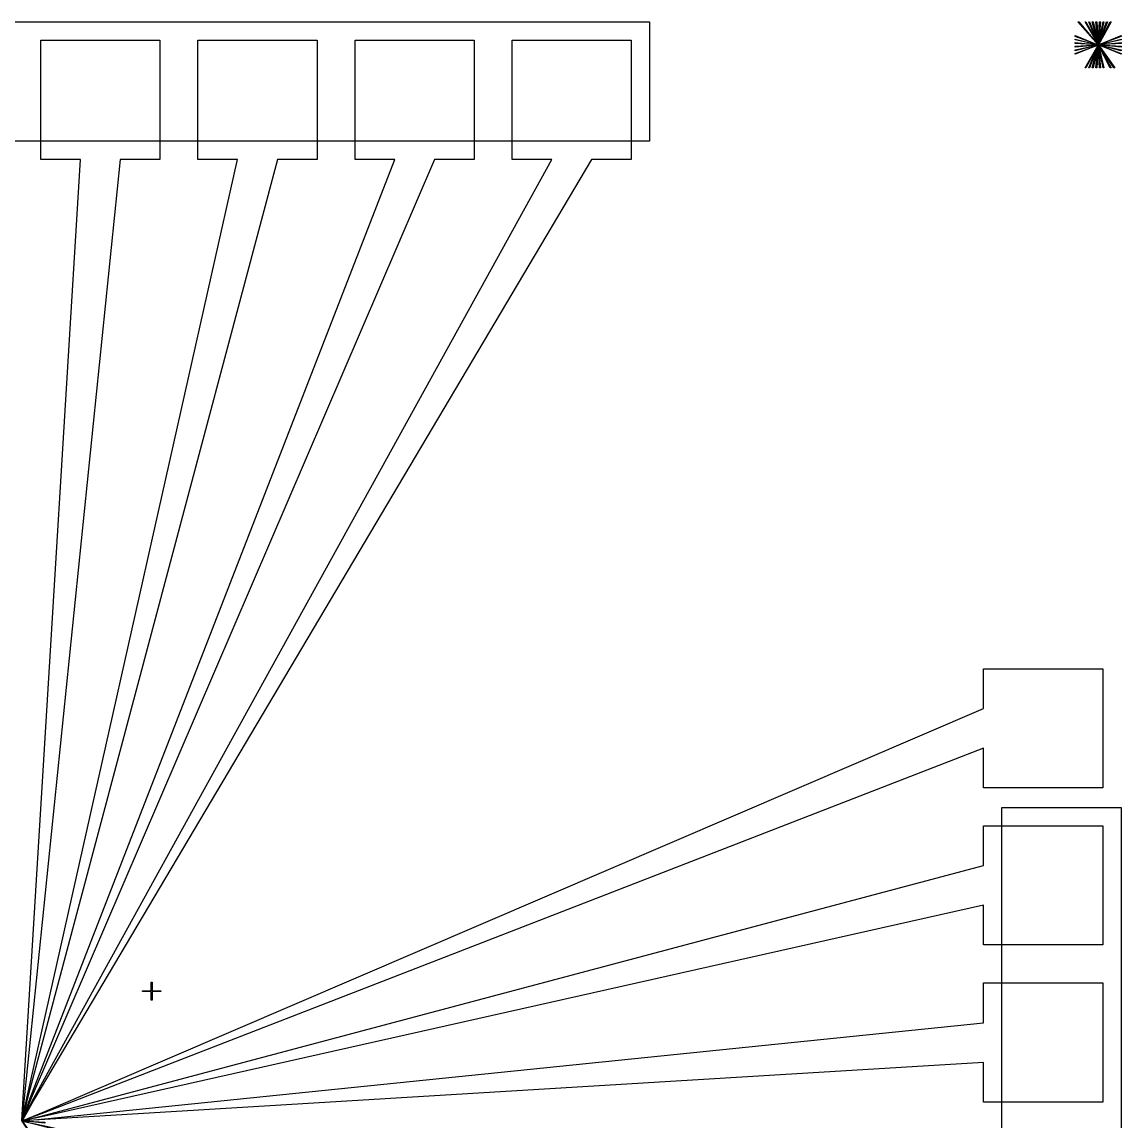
# Model space of a CAD drawing. Extents: x 0 to 6000, y 0 to 6000.
# Drawn here: x 1680 to 2880, y 1680 to 2880 of the extents above; entities that cross this region are included whole.
import ezdxf

# ---------------------------------------------------------------- set-up
doc = ezdxf.new("R2010")
doc.units = 0
doc.header["$MEASUREMENT"] = 0
for name, color, linetype in [('L11D0', 2, 'CONTINUOUS'), ('L12D0', 11, 'CONTINUOUS'), ('L17D0', 4, 'CONTINUOUS'), ('L18D0', 12, 'CONTINUOUS'), ('L1D0', 6, 'CONTINUOUS'), ('L2D0', 9, 'CONTINUOUS'), ('L3D0', 5, 'CONTINUOUS'), ('L4D0', 13, 'CONTINUOUS'), ('L6D0', 8, 'CONTINUOUS'), ('L7D0', 3, 'CONTINUOUS'), ('L8D0', 7, 'CONTINUOUS')]:
    doc.layers.add(name, color=color, linetype=linetype)

msp = doc.modelspace()

# ---------------------------------------------------------------- linework, layer by layer
at = {"layer": 'L11D0'}
for points in [[(1680.335, 1680.11), (1680.332, 1680.111), (1680.33, 1680.111), (1680.327, 1680.111), (1680.324, 1680.112), (1680.322, 1680.113), (1680.319, 1680.114), (1680.317, 1680.115), (1680.315, 1680.116), (1680.312, 1680.117), (1680.31, 1680.118), (1680.308, 1680.119), (1680.306, 1680.121), (1680.303, 1680.122), (1680.301, 1680.124), (1680.299, 1680.126), (1680.298, 1680.128), (1680.296, 1680.129), (1680.294, 1680.131), (1680.292, 1680.133), (1680.291, 1680.136), (1680.289, 1680.138), (1680.288, 1680.14), (1680.287, 1680.142), (1680.286, 1680.145), (1680.285, 1680.147), (1680.284, 1680.149), (1680.283, 1680.152), (1680.282, 1680.154), (1680.281, 1680.157), (1680.281, 1680.16), (1680.281, 1680.162), (1680.28, 1680.165), (1680.28, 1680.167), (1680.28, 1680.17), (1680.28, 1680.173), (1680.28, 1680.175), (1680.281, 1680.178), (1680.281, 1680.18), (1680.281, 1680.183), (1680.282, 1680.186), (1680.283, 1680.188), (1680.284, 1680.191), (1680.285, 1680.193), (1680.286, 1680.195), (1680.287, 1680.198), (1680.288, 1680.2), (1680.289, 1680.202), (1680.291, 1680.204), (1680.292, 1680.207), (1680.294, 1680.209), (1680.296, 1680.211), (1680.298, 1680.212), (1680.299, 1680.214), (1680.301, 1680.216), (1680.303, 1680.218), (1680.306, 1680.219), (1680.308, 1680.221), (1680.31, 1680.222), (1680.312, 1680.223), (1680.315, 1680.224), (1680.317, 1680.225), (1680.319, 1680.226), (1680.32, 1680.227), (1680.32, 1680.45), (1689.308, 1705.12), (1690.308, 1705.12), (1680.36, 1680.425), (1680.36, 1680.227), (1680.361, 1680.226), (1680.363, 1680.225), (1680.365, 1680.224), (1680.368, 1680.223), (1680.37, 1680.222), (1680.372, 1680.221), (1680.374, 1680.219), (1680.377, 1680.218), (1680.379, 1680.216), (1680.381, 1680.214), (1680.382, 1680.212), (1680.384, 1680.211), (1680.386, 1680.209), (1680.388, 1680.207), (1680.389, 1680.204), (1680.391, 1680.202), (1680.392, 1680.2), (1680.393, 1680.198), (1680.394, 1680.195), (1680.395, 1680.193), (1680.396, 1680.191), (1680.397, 1680.188), (1680.398, 1680.186), (1680.399, 1680.183), (1680.399, 1680.18), (1680.399, 1680.178), (1680.4, 1680.175), (1680.4, 1680.173), (1680.4, 1680.17), (1680.4, 1680.167), (1680.4, 1680.165), (1680.399, 1680.162), (1680.399, 1680.16), (1680.399, 1680.157), (1680.398, 1680.154), (1680.397, 1680.152), (1680.396, 1680.149), (1680.395, 1680.147), (1680.394, 1680.145), (1680.393, 1680.142), (1680.392, 1680.14), (1680.391, 1680.138), (1680.389, 1680.136), (1680.388, 1680.133), (1680.386, 1680.131), (1680.384, 1680.129), (1680.382, 1680.128), (1680.381, 1680.126), (1680.379, 1680.124), (1680.377, 1680.122), (1680.374, 1680.121), (1680.372, 1680.119), (1680.37, 1680.118), (1680.368, 1680.117), (1680.365, 1680.116), (1680.363, 1680.115), (1680.361, 1680.114), (1680.358, 1680.113), (1680.356, 1680.112), (1680.353, 1680.111), (1680.35, 1680.111), (1680.348, 1680.111), (1680.345, 1680.11), (1680.343, 1680.11), (1680.34, 1680.11), (1680.337, 1680.11)], [(1680.502, 1680.08), (1680.498, 1680.081), (1680.494, 1680.081), (1680.491, 1680.082), (1680.487, 1680.083), (1680.483, 1680.084), (1680.479, 1680.085), (1680.476, 1680.087), (1680.472, 1680.088), (1680.468, 1680.09), (1680.465, 1680.092), (1680.462, 1680.094), (1680.458, 1680.096), (1680.455, 1680.099), (1680.452, 1680.101), (1680.449, 1680.104), (1680.446, 1680.106), (1680.444, 1680.109), (1680.441, 1680.112), (1680.439, 1680.115), (1680.436, 1680.118), (1680.434, 1680.122), (1680.432, 1680.125), (1680.43, 1680.128), (1680.428, 1680.132), (1680.427, 1680.136), (1680.425, 1680.139), (1680.424, 1680.143), (1680.423, 1680.147), (1680.422, 1680.151), (1680.421, 1680.154), (1680.421, 1680.158), (1680.42, 1680.162), (1680.42, 1680.166), (1680.42, 1680.17), (1680.42, 1680.174), (1680.42, 1680.178), (1680.421, 1680.182), (1680.421, 1680.186), (1680.422, 1680.189), (1680.423, 1680.193), (1680.424, 1680.197), (1680.425, 1680.201), (1680.427, 1680.204), (1680.428, 1680.208), (1680.43, 1680.212), (1680.432, 1680.215), (1680.434, 1680.218), (1680.436, 1680.222), (1680.439, 1680.225), (1680.441, 1680.228), (1680.444, 1680.231), (1680.446, 1680.234), (1680.449, 1680.236), (1680.452, 1680.239), (1680.455, 1680.241), (1680.458, 1680.244), (1680.462, 1680.246), (1680.465, 1680.248), (1680.468, 1680.25), (1680.472, 1680.252), (1680.476, 1680.253), (1680.479, 1680.255), (1680.483, 1680.256), (1680.487, 1680.257), (1680.491, 1680.258), (1680.494, 1680.259), (1680.498, 1680.259), (1680.502, 1680.26), (1680.506, 1680.26), (1680.51, 1680.26), (1680.514, 1680.26), (1680.518, 1680.26), (1680.522, 1680.259), (1680.526, 1680.259), (1680.529, 1680.258), (1680.533, 1680.257), (1680.537, 1680.256), (1680.541, 1680.255), (1680.544, 1680.253), (1680.548, 1680.252), (1680.552, 1680.25), (1680.555, 1680.248), (1680.558, 1680.246), (1680.562, 1680.244), (1680.565, 1680.241), (1680.568, 1680.239), (1680.571, 1680.236), (1680.574, 1680.234), (1680.576, 1680.231), (1680.579, 1680.228), (1680.581, 1680.225), (1680.584, 1680.222), (1680.586, 1680.218), (1680.588, 1680.215), (1680.59, 1680.212), (1680.592, 1680.208), (1680.593, 1680.204), (1680.595, 1680.201), (1680.596, 1680.197), (1680.597, 1680.193), (1680.598, 1680.19), (1680.79, 1680.19), (1705, 1682.582), (1705, 1681.582), (1680.815, 1680.15), (1680.598, 1680.15), (1680.597, 1680.147), (1680.596, 1680.143), (1680.595, 1680.139), (1680.593, 1680.136), (1680.592, 1680.132), (1680.59, 1680.128), (1680.588, 1680.125), (1680.586, 1680.122), (1680.584, 1680.118), (1680.581, 1680.115), (1680.579, 1680.112), (1680.576, 1680.109), (1680.574, 1680.106), (1680.571, 1680.104), (1680.568, 1680.101), (1680.565, 1680.099), (1680.562, 1680.096), (1680.558, 1680.094), (1680.555, 1680.092), (1680.552, 1680.09), (1680.548, 1680.088), (1680.544, 1680.087), (1680.541, 1680.085), (1680.537, 1680.084), (1680.533, 1680.083), (1680.529, 1680.082), (1680.526, 1680.081), (1680.522, 1680.081), (1680.518, 1680.08), (1680.514, 1680.08), (1680.51, 1680.08), (1680.506, 1680.08)]]:
    msp.add_lwpolyline(points, close=True, dxfattribs=at)
msp.add_lwpolyline([(1680.212, 1680.212), (1680.214, 1680.211), (1680.216, 1680.209), (1680.218, 1680.207), (1680.219, 1680.204), (1680.221, 1680.202), (1680.222, 1680.2), (1680.223, 1680.198), (1680.224, 1680.195), (1680.225, 1680.193), (1680.226, 1680.191), (1680.227, 1680.188), (1680.228, 1680.186), (1680.229, 1680.183), (1680.229, 1680.18), (1680.229, 1680.178), (1680.23, 1680.175), (1680.23, 1680.173), (1680.23, 1680.17), (1680.23, 1680.167), (1680.23, 1680.165), (1680.229, 1680.162), (1680.229, 1680.16), (1680.229, 1680.157), (1680.228, 1680.154), (1680.227, 1680.152), (1680.226, 1680.149), (1680.225, 1680.147), (1680.224, 1680.145), (1680.223, 1680.142), (1680.222, 1680.14), (1680.221, 1680.138), (1680.219, 1680.136), (1680.218, 1680.133), (1680.216, 1680.131), (1680.214, 1680.129), (1680.212, 1680.128)], dxfattribs=at)
at = {"layer": 'L12D0'}
for points in [[(2854.995, 2854.99), (2854.992, 2854.991), (2854.99, 2854.991), (2854.987, 2854.991), (2854.984, 2854.992), (2854.982, 2854.993), (2854.979, 2854.994), (2854.977, 2854.995), (2854.975, 2854.996), (2854.972, 2854.997), (2854.97, 2854.998), (2854.968, 2854.999), (2854.966, 2855.001), (2854.963, 2855.002), (2854.961, 2855.004), (2854.959, 2855.006), (2854.958, 2855.008), (2854.956, 2855.009), (2854.954, 2855.011), (2854.952, 2855.013), (2854.951, 2855.016), (2854.949, 2855.018), (2854.948, 2855.02), (2854.947, 2855.022), (2854.946, 2855.025), (2854.945, 2855.027), (2854.944, 2855.029), (2854.943, 2855.032), (2854.942, 2855.034), (2854.941, 2855.037), (2854.941, 2855.04), (2854.941, 2855.042), (2854.94, 2855.045), (2854.94, 2855.047), (2854.94, 2855.05), (2854.94, 2855.053), (2854.94, 2855.055), (2854.941, 2855.058), (2854.941, 2855.06), (2854.941, 2855.063), (2854.942, 2855.066), (2854.943, 2855.068), (2854.944, 2855.071), (2854.945, 2855.073), (2854.946, 2855.075), (2854.947, 2855.078), (2854.948, 2855.08), (2854.949, 2855.082), (2854.951, 2855.084), (2854.952, 2855.087), (2854.954, 2855.089), (2854.956, 2855.091), (2854.958, 2855.092), (2854.959, 2855.094), (2854.961, 2855.096), (2854.963, 2855.098), (2854.966, 2855.099), (2854.968, 2855.101), (2854.97, 2855.102), (2854.972, 2855.103), (2854.975, 2855.104), (2854.977, 2855.105), (2854.979, 2855.106), (2854.98, 2855.107), (2854.98, 2855.305), (2840.769, 2880), (2841.769, 2880), (2855.02, 2855.33), (2855.02, 2855.107), (2855.021, 2855.106), (2855.023, 2855.105), (2855.025, 2855.104), (2855.028, 2855.103), (2855.03, 2855.102), (2855.032, 2855.101), (2855.034, 2855.099), (2855.037, 2855.098), (2855.039, 2855.096), (2855.041, 2855.094), (2855.042, 2855.092), (2855.044, 2855.091), (2855.046, 2855.089), (2855.048, 2855.087), (2855.049, 2855.084), (2855.051, 2855.082), (2855.052, 2855.08), (2855.053, 2855.078), (2855.054, 2855.075), (2855.055, 2855.073), (2855.056, 2855.071), (2855.057, 2855.068), (2855.058, 2855.066), (2855.059, 2855.063), (2855.059, 2855.06), (2855.059, 2855.058), (2855.06, 2855.055), (2855.06, 2855.053), (2855.06, 2855.05), (2855.06, 2855.047), (2855.06, 2855.045), (2855.059, 2855.042), (2855.059, 2855.04), (2855.059, 2855.037), (2855.058, 2855.034), (2855.057, 2855.032), (2855.056, 2855.029), (2855.055, 2855.027), (2855.054, 2855.025), (2855.053, 2855.022), (2855.052, 2855.02), (2855.051, 2855.018), (2855.049, 2855.016), (2855.048, 2855.013), (2855.046, 2855.011), (2855.044, 2855.009), (2855.042, 2855.008), (2855.041, 2855.006), (2855.039, 2855.004), (2855.037, 2855.002), (2855.034, 2855.001), (2855.032, 2854.999), (2855.03, 2854.998), (2855.028, 2854.997), (2855.025, 2854.996), (2855.023, 2854.995), (2855.021, 2854.994), (2855.018, 2854.993), (2855.016, 2854.992), (2855.013, 2854.991), (2855.01, 2854.991), (2855.008, 2854.991), (2855.005, 2854.99), (2855.003, 2854.99), (2855, 2854.99), (2854.997, 2854.99)], [(2855.165, 2854.99), (2855.162, 2854.991), (2855.16, 2854.991), (2855.157, 2854.991), (2855.154, 2854.992), (2855.152, 2854.993), (2855.149, 2854.994), (2855.147, 2854.995), (2855.145, 2854.996), (2855.142, 2854.997), (2855.14, 2854.998), (2855.138, 2854.999), (2855.136, 2855.001), (2855.133, 2855.002), (2855.131, 2855.004), (2855.129, 2855.006), (2855.128, 2855.008), (2855.126, 2855.009), (2855.124, 2855.011), (2855.122, 2855.013), (2855.121, 2855.016), (2855.119, 2855.018), (2855.118, 2855.02), (2855.117, 2855.022), (2855.116, 2855.025), (2855.115, 2855.027), (2855.114, 2855.029), (2855.113, 2855.032), (2855.112, 2855.034), (2855.111, 2855.037), (2855.111, 2855.04), (2855.111, 2855.042), (2855.11, 2855.045), (2855.11, 2855.047), (2855.11, 2855.05), (2855.11, 2855.053), (2855.11, 2855.055), (2855.111, 2855.058), (2855.111, 2855.06), (2855.111, 2855.063), (2855.112, 2855.066), (2855.113, 2855.068), (2855.114, 2855.071), (2855.115, 2855.073), (2855.116, 2855.075), (2855.117, 2855.078), (2855.118, 2855.08), (2855.119, 2855.082), (2855.121, 2855.084), (2855.122, 2855.087), (2855.124, 2855.089), (2855.126, 2855.091), (2855.128, 2855.092), (2855.129, 2855.094), (2855.131, 2855.096), (2855.133, 2855.098), (2855.136, 2855.099), (2855.138, 2855.101), (2855.14, 2855.102), (2855.142, 2855.103), (2855.145, 2855.104), (2855.147, 2855.105), (2855.149, 2855.106), (2855.15, 2855.107), (2855.15, 2855.381), (2848.615, 2880), (2849.615, 2880), (2855.19, 2855.396), (2855.19, 2855.107), (2855.191, 2855.106), (2855.193, 2855.105), (2855.195, 2855.104), (2855.198, 2855.103), (2855.2, 2855.102), (2855.202, 2855.101), (2855.204, 2855.099), (2855.207, 2855.098), (2855.209, 2855.096), (2855.211, 2855.094), (2855.212, 2855.092), (2855.214, 2855.091), (2855.216, 2855.089), (2855.218, 2855.087), (2855.219, 2855.084), (2855.221, 2855.082), (2855.222, 2855.08), (2855.223, 2855.078), (2855.224, 2855.075), (2855.225, 2855.073), (2855.226, 2855.071), (2855.227, 2855.068), (2855.228, 2855.066), (2855.229, 2855.063), (2855.229, 2855.06), (2855.229, 2855.058), (2855.23, 2855.055), (2855.23, 2855.053), (2855.23, 2855.05), (2855.23, 2855.047), (2855.23, 2855.045), (2855.229, 2855.042), (2855.229, 2855.04), (2855.229, 2855.037), (2855.228, 2855.034), (2855.227, 2855.032), (2855.226, 2855.029), (2855.225, 2855.027), (2855.224, 2855.025), (2855.223, 2855.022), (2855.222, 2855.02), (2855.221, 2855.018), (2855.219, 2855.016), (2855.218, 2855.013), (2855.216, 2855.011), (2855.214, 2855.009), (2855.212, 2855.008), (2855.211, 2855.006), (2855.209, 2855.004), (2855.207, 2855.002), (2855.204, 2855.001), (2855.202, 2854.999), (2855.2, 2854.998), (2855.198, 2854.997), (2855.195, 2854.996), (2855.193, 2854.995), (2855.191, 2854.994), (2855.188, 2854.993), (2855.186, 2854.992), (2855.183, 2854.991), (2855.18, 2854.991), (2855.178, 2854.991), (2855.175, 2854.99), (2855.173, 2854.99), (2855.17, 2854.99), (2855.167, 2854.99)], [(2855.335, 2854.99), (2855.332, 2854.991), (2855.33, 2854.991), (2855.327, 2854.991), (2855.324, 2854.992), (2855.322, 2854.993), (2855.319, 2854.994), (2855.317, 2854.995), (2855.315, 2854.996), (2855.312, 2854.997), (2855.31, 2854.998), (2855.308, 2854.999), (2855.306, 2855.001), (2855.303, 2855.002), (2855.301, 2855.004), (2855.299, 2855.006), (2855.298, 2855.008), (2855.296, 2855.009), (2855.294, 2855.011), (2855.292, 2855.013), (2855.291, 2855.016), (2855.289, 2855.018), (2855.288, 2855.02), (2855.287, 2855.022), (2855.286, 2855.025), (2855.285, 2855.027), (2855.284, 2855.029), (2855.283, 2855.032), (2855.282, 2855.034), (2855.281, 2855.037), (2855.281, 2855.04), (2855.281, 2855.042), (2855.28, 2855.045), (2855.28, 2855.047), (2855.28, 2855.05), (2855.28, 2855.053), (2855.28, 2855.055), (2855.281, 2855.058), (2855.281, 2855.06), (2855.281, 2855.063), (2855.282, 2855.066), (2855.283, 2855.068), (2855.284, 2855.071), (2855.285, 2855.073), (2855.286, 2855.075), (2855.287, 2855.078), (2855.288, 2855.08), (2855.289, 2855.082), (2855.291, 2855.084), (2855.292, 2855.087), (2855.294, 2855.089), (2855.296, 2855.091), (2855.298, 2855.092), (2855.299, 2855.094), (2855.301, 2855.096), (2855.303, 2855.098), (2855.306, 2855.099), (2855.308, 2855.101), (2855.31, 2855.102), (2855.312, 2855.103), (2855.315, 2855.104), (2855.317, 2855.105), (2855.319, 2855.106), (2855.32, 2855.107), (2855.32, 2855.33), (2864.308, 2880), (2865.308, 2880), (2855.36, 2855.305), (2855.36, 2855.107), (2855.361, 2855.106), (2855.363, 2855.105), (2855.365, 2855.104), (2855.368, 2855.103), (2855.37, 2855.102), (2855.372, 2855.101), (2855.374, 2855.099), (2855.377, 2855.098), (2855.379, 2855.096), (2855.381, 2855.094), (2855.382, 2855.092), (2855.384, 2855.091), (2855.386, 2855.089), (2855.388, 2855.087), (2855.389, 2855.084), (2855.391, 2855.082), (2855.392, 2855.08), (2855.393, 2855.078), (2855.394, 2855.075), (2855.395, 2855.073), (2855.396, 2855.071), (2855.397, 2855.068), (2855.398, 2855.066), (2855.399, 2855.063), (2855.399, 2855.06), (2855.399, 2855.058), (2855.4, 2855.055), (2855.4, 2855.053), (2855.4, 2855.05), (2855.4, 2855.047), (2855.4, 2855.045), (2855.399, 2855.042), (2855.399, 2855.04), (2855.399, 2855.037), (2855.398, 2855.034), (2855.397, 2855.032), (2855.396, 2855.029), (2855.395, 2855.027), (2855.394, 2855.025), (2855.393, 2855.022), (2855.392, 2855.02), (2855.391, 2855.018), (2855.389, 2855.016), (2855.388, 2855.013), (2855.386, 2855.011), (2855.384, 2855.009), (2855.382, 2855.008), (2855.381, 2855.006), (2855.379, 2855.004), (2855.377, 2855.002), (2855.374, 2855.001), (2855.372, 2854.999), (2855.37, 2854.998), (2855.368, 2854.997), (2855.365, 2854.996), (2855.363, 2854.995), (2855.361, 2854.994), (2855.358, 2854.993), (2855.356, 2854.992), (2855.353, 2854.991), (2855.35, 2854.991), (2855.348, 2854.991), (2855.345, 2854.99), (2855.343, 2854.99), (2855.34, 2854.99), (2855.337, 2854.99)], [(2855.502, 2854.96), (2855.498, 2854.961), (2855.494, 2854.961), (2855.491, 2854.962), (2855.487, 2854.963), (2855.483, 2854.964), (2855.479, 2854.965), (2855.476, 2854.967), (2855.472, 2854.968), (2855.468, 2854.97), (2855.465, 2854.972), (2855.462, 2854.974), (2855.458, 2854.976), (2855.455, 2854.979), (2855.452, 2854.981), (2855.449, 2854.984), (2855.446, 2854.986), (2855.444, 2854.989), (2855.441, 2854.992), (2855.439, 2854.995), (2855.436, 2854.998), (2855.434, 2855.002), (2855.432, 2855.005), (2855.43, 2855.008), (2855.428, 2855.012), (2855.427, 2855.016), (2855.425, 2855.019), (2855.424, 2855.023), (2855.423, 2855.027), (2855.422, 2855.031), (2855.421, 2855.034), (2855.421, 2855.038), (2855.42, 2855.042), (2855.42, 2855.046), (2855.42, 2855.05), (2855.42, 2855.054), (2855.42, 2855.058), (2855.421, 2855.062), (2855.421, 2855.066), (2855.422, 2855.069), (2855.423, 2855.073), (2855.424, 2855.077), (2855.425, 2855.081), (2855.427, 2855.084), (2855.428, 2855.088), (2855.43, 2855.092), (2855.432, 2855.095), (2855.434, 2855.098), (2855.436, 2855.102), (2855.439, 2855.105), (2855.441, 2855.108), (2855.444, 2855.111), (2855.446, 2855.114), (2855.449, 2855.116), (2855.452, 2855.119), (2855.455, 2855.121), (2855.458, 2855.124), (2855.462, 2855.126), (2855.465, 2855.128), (2855.468, 2855.13), (2855.472, 2855.132), (2855.476, 2855.133), (2855.479, 2855.135), (2855.483, 2855.136), (2855.487, 2855.137), (2855.491, 2855.138), (2855.494, 2855.139), (2855.498, 2855.139), (2855.502, 2855.14), (2855.506, 2855.14), (2855.51, 2855.14), (2855.514, 2855.14), (2855.518, 2855.14), (2855.522, 2855.139), (2855.526, 2855.139), (2855.529, 2855.138), (2855.533, 2855.137), (2855.537, 2855.136), (2855.541, 2855.135), (2855.544, 2855.133), (2855.548, 2855.132), (2855.552, 2855.13), (2855.555, 2855.128), (2855.558, 2855.126), (2855.562, 2855.124), (2855.565, 2855.121), (2855.568, 2855.119), (2855.571, 2855.116), (2855.574, 2855.114), (2855.576, 2855.111), (2855.579, 2855.108), (2855.581, 2855.105), (2855.584, 2855.102), (2855.586, 2855.098), (2855.588, 2855.095), (2855.59, 2855.092), (2855.592, 2855.088), (2855.593, 2855.084), (2855.595, 2855.081), (2855.596, 2855.077), (2855.597, 2855.073), (2855.598, 2855.07), (2855.79, 2855.07), (2880, 2857.462), (2880, 2856.462), (2855.815, 2855.03), (2855.598, 2855.03), (2855.597, 2855.027), (2855.596, 2855.023), (2855.595, 2855.019), (2855.593, 2855.016), (2855.592, 2855.012), (2855.59, 2855.008), (2855.588, 2855.005), (2855.586, 2855.002), (2855.584, 2854.998), (2855.581, 2854.995), (2855.579, 2854.992), (2855.576, 2854.989), (2855.574, 2854.986), (2855.571, 2854.984), (2855.568, 2854.981), (2855.565, 2854.979), (2855.562, 2854.976), (2855.558, 2854.974), (2855.555, 2854.972), (2855.552, 2854.97), (2855.548, 2854.968), (2855.544, 2854.967), (2855.541, 2854.965), (2855.537, 2854.964), (2855.533, 2854.963), (2855.529, 2854.962), (2855.526, 2854.961), (2855.522, 2854.961), (2855.518, 2854.96), (2855.514, 2854.96), (2855.51, 2854.96), (2855.506, 2854.96)], [(2830, 2852.538), (2830, 2853.538), (2854.525, 2854.9), (2854.742, 2854.9), (2854.743, 2854.903), (2854.744, 2854.907), (2854.745, 2854.911), (2854.747, 2854.914), (2854.748, 2854.918), (2854.75, 2854.922), (2854.752, 2854.925), (2854.754, 2854.928), (2854.756, 2854.932), (2854.759, 2854.935), (2854.761, 2854.938), (2854.764, 2854.941), (2854.766, 2854.944), (2854.769, 2854.946), (2854.772, 2854.949), (2854.775, 2854.951), (2854.778, 2854.954), (2854.782, 2854.956), (2854.785, 2854.958), (2854.788, 2854.96), (2854.792, 2854.962), (2854.796, 2854.963), (2854.799, 2854.965), (2854.803, 2854.966), (2854.807, 2854.967), (2854.811, 2854.968), (2854.814, 2854.969), (2854.818, 2854.969), (2854.822, 2854.97), (2854.826, 2854.97), (2854.83, 2854.97), (2854.834, 2854.97), (2854.838, 2854.97), (2854.842, 2854.969), (2854.846, 2854.969), (2854.849, 2854.968), (2854.853, 2854.967), (2854.857, 2854.966), (2854.861, 2854.965), (2854.864, 2854.963), (2854.868, 2854.962), (2854.872, 2854.96), (2854.875, 2854.958), (2854.878, 2854.956), (2854.882, 2854.954), (2854.885, 2854.951), (2854.888, 2854.949), (2854.891, 2854.946), (2854.894, 2854.944), (2854.896, 2854.941), (2854.899, 2854.938), (2854.901, 2854.935), (2854.904, 2854.932), (2854.906, 2854.928), (2854.908, 2854.925), (2854.91, 2854.922), (2854.912, 2854.918), (2854.913, 2854.914), (2854.915, 2854.911), (2854.916, 2854.907), (2854.917, 2854.903), (2854.918, 2854.899), (2854.919, 2854.896), (2854.919, 2854.892), (2854.92, 2854.888), (2854.92, 2854.884), (2854.92, 2854.88), (2854.92, 2854.876), (2854.92, 2854.872), (2854.919, 2854.868), (2854.919, 2854.864), (2854.918, 2854.861), (2854.917, 2854.857), (2854.916, 2854.853), (2854.915, 2854.849), (2854.913, 2854.846), (2854.912, 2854.842), (2854.91, 2854.838), (2854.908, 2854.835), (2854.906, 2854.832), (2854.904, 2854.828), (2854.901, 2854.825), (2854.899, 2854.822), (2854.896, 2854.819), (2854.894, 2854.816), (2854.891, 2854.814), (2854.888, 2854.811), (2854.885, 2854.809), (2854.882, 2854.806), (2854.878, 2854.804), (2854.875, 2854.802), (2854.872, 2854.8), (2854.868, 2854.798), (2854.864, 2854.797), (2854.861, 2854.795), (2854.857, 2854.794), (2854.853, 2854.793), (2854.849, 2854.792), (2854.846, 2854.791), (2854.842, 2854.791), (2854.838, 2854.79), (2854.834, 2854.79), (2854.83, 2854.79), (2854.826, 2854.79), (2854.822, 2854.79), (2854.818, 2854.791), (2854.814, 2854.791), (2854.811, 2854.792), (2854.807, 2854.793), (2854.803, 2854.794), (2854.799, 2854.795), (2854.796, 2854.797), (2854.792, 2854.798), (2854.788, 2854.8), (2854.785, 2854.802), (2854.782, 2854.804), (2854.778, 2854.806), (2854.775, 2854.809), (2854.772, 2854.811), (2854.769, 2854.814), (2854.766, 2854.816), (2854.764, 2854.819), (2854.761, 2854.822), (2854.759, 2854.825), (2854.756, 2854.828), (2854.754, 2854.832), (2854.752, 2854.835), (2854.75, 2854.838), (2854.748, 2854.842), (2854.747, 2854.846), (2854.745, 2854.849), (2854.744, 2854.853), (2854.743, 2854.857), (2854.742, 2854.86), (2854.55, 2854.86)], [(2844.692, 2830), (2854.98, 2854.625), (2854.98, 2854.823), (2854.979, 2854.824), (2854.977, 2854.825), (2854.975, 2854.826), (2854.972, 2854.827), (2854.97, 2854.828), (2854.968, 2854.829), (2854.966, 2854.831), (2854.963, 2854.832), (2854.961, 2854.834), (2854.959, 2854.836), (2854.958, 2854.838), (2854.956, 2854.839), (2854.954, 2854.841), (2854.952, 2854.843), (2854.951, 2854.846), (2854.949, 2854.848), (2854.948, 2854.85), (2854.947, 2854.852), (2854.946, 2854.855), (2854.945, 2854.857), (2854.944, 2854.859), (2854.943, 2854.862), (2854.942, 2854.864), (2854.941, 2854.867), (2854.941, 2854.87), (2854.941, 2854.872), (2854.94, 2854.875), (2854.94, 2854.877), (2854.94, 2854.88), (2854.94, 2854.883), (2854.94, 2854.885), (2854.941, 2854.888), (2854.941, 2854.89), (2854.941, 2854.893), (2854.942, 2854.896), (2854.943, 2854.898), (2854.944, 2854.901), (2854.945, 2854.903), (2854.946, 2854.905), (2854.947, 2854.908), (2854.948, 2854.91), (2854.949, 2854.912), (2854.951, 2854.914), (2854.952, 2854.917), (2854.954, 2854.919), (2854.956, 2854.921), (2854.958, 2854.922), (2854.959, 2854.924), (2854.961, 2854.926), (2854.963, 2854.928), (2854.966, 2854.929), (2854.968, 2854.931), (2854.97, 2854.932), (2854.972, 2854.933), (2854.975, 2854.934), (2854.977, 2854.935), (2854.979, 2854.936), (2854.982, 2854.937), (2854.984, 2854.938), (2854.987, 2854.939), (2854.99, 2854.939), (2854.992, 2854.939), (2854.995, 2854.94), (2854.997, 2854.94), (2855, 2854.94), (2855.003, 2854.94), (2855.005, 2854.94), (2855.008, 2854.939), (2855.01, 2854.939), (2855.013, 2854.939), (2855.016, 2854.938), (2855.018, 2854.937), (2855.021, 2854.936), (2855.023, 2854.935), (2855.025, 2854.934), (2855.028, 2854.933), (2855.03, 2854.932), (2855.032, 2854.931), (2855.034, 2854.929), (2855.037, 2854.928), (2855.039, 2854.926), (2855.041, 2854.924), (2855.042, 2854.922), (2855.044, 2854.921), (2855.046, 2854.919), (2855.048, 2854.917), (2855.049, 2854.914), (2855.051, 2854.912), (2855.052, 2854.91), (2855.053, 2854.908), (2855.054, 2854.905), (2855.055, 2854.903), (2855.056, 2854.901), (2855.057, 2854.898), (2855.058, 2854.896), (2855.059, 2854.893), (2855.059, 2854.89), (2855.059, 2854.888), (2855.06, 2854.885), (2855.06, 2854.883), (2855.06, 2854.88), (2855.06, 2854.877), (2855.06, 2854.875), (2855.059, 2854.872), (2855.059, 2854.87), (2855.059, 2854.867), (2855.058, 2854.864), (2855.057, 2854.862), (2855.056, 2854.859), (2855.055, 2854.857), (2855.054, 2854.855), (2855.053, 2854.852), (2855.052, 2854.85), (2855.051, 2854.848), (2855.049, 2854.846), (2855.048, 2854.843), (2855.046, 2854.841), (2855.044, 2854.839), (2855.042, 2854.838), (2855.041, 2854.836), (2855.039, 2854.834), (2855.037, 2854.832), (2855.034, 2854.831), (2855.032, 2854.829), (2855.03, 2854.828), (2855.028, 2854.827), (2855.025, 2854.826), (2855.023, 2854.825), (2855.021, 2854.824), (2855.02, 2854.823), (2855.02, 2854.6), (2845.692, 2830)], [(2856.462, 2830), (2855.15, 2854.535), (2855.15, 2854.823), (2855.149, 2854.824), (2855.147, 2854.825), (2855.145, 2854.826), (2855.142, 2854.827), (2855.14, 2854.828), (2855.138, 2854.829), (2855.136, 2854.831), (2855.133, 2854.832), (2855.131, 2854.834), (2855.129, 2854.836), (2855.128, 2854.838), (2855.126, 2854.839), (2855.124, 2854.841), (2855.122, 2854.843), (2855.121, 2854.846), (2855.119, 2854.848), (2855.118, 2854.85), (2855.117, 2854.852), (2855.116, 2854.855), (2855.115, 2854.857), (2855.114, 2854.859), (2855.113, 2854.862), (2855.112, 2854.864), (2855.111, 2854.867), (2855.111, 2854.87), (2855.111, 2854.872), (2855.11, 2854.875), (2855.11, 2854.877), (2855.11, 2854.88), (2855.11, 2854.883), (2855.11, 2854.885), (2855.111, 2854.888), (2855.111, 2854.89), (2855.111, 2854.893), (2855.112, 2854.896), (2855.113, 2854.898), (2855.114, 2854.901), (2855.115, 2854.903), (2855.116, 2854.905), (2855.117, 2854.908), (2855.118, 2854.91), (2855.119, 2854.912), (2855.121, 2854.914), (2855.122, 2854.917), (2855.124, 2854.919), (2855.126, 2854.921), (2855.128, 2854.922), (2855.129, 2854.924), (2855.131, 2854.926), (2855.133, 2854.928), (2855.136, 2854.929), (2855.138, 2854.931), (2855.14, 2854.932), (2855.142, 2854.933), (2855.145, 2854.934), (2855.147, 2854.935), (2855.149, 2854.936), (2855.152, 2854.937), (2855.154, 2854.938), (2855.157, 2854.939), (2855.16, 2854.939), (2855.162, 2854.939), (2855.165, 2854.94), (2855.167, 2854.94), (2855.17, 2854.94), (2855.173, 2854.94), (2855.175, 2854.94), (2855.178, 2854.939), (2855.18, 2854.939), (2855.183, 2854.939), (2855.186, 2854.938), (2855.188, 2854.937), (2855.191, 2854.936), (2855.193, 2854.935), (2855.195, 2854.934), (2855.198, 2854.933), (2855.2, 2854.932), (2855.202, 2854.931), (2855.204, 2854.929), (2855.207, 2854.928), (2855.209, 2854.926), (2855.211, 2854.924), (2855.212, 2854.922), (2855.214, 2854.921), (2855.216, 2854.919), (2855.218, 2854.917), (2855.219, 2854.914), (2855.221, 2854.912), (2855.222, 2854.91), (2855.223, 2854.908), (2855.224, 2854.905), (2855.225, 2854.903), (2855.226, 2854.901), (2855.227, 2854.898), (2855.228, 2854.896), (2855.229, 2854.893), (2855.229, 2854.89), (2855.229, 2854.888), (2855.23, 2854.885), (2855.23, 2854.883), (2855.23, 2854.88), (2855.23, 2854.877), (2855.23, 2854.875), (2855.229, 2854.872), (2855.229, 2854.87), (2855.229, 2854.867), (2855.228, 2854.864), (2855.227, 2854.862), (2855.226, 2854.859), (2855.225, 2854.857), (2855.224, 2854.855), (2855.223, 2854.852), (2855.222, 2854.85), (2855.221, 2854.848), (2855.219, 2854.846), (2855.218, 2854.843), (2855.216, 2854.841), (2855.214, 2854.839), (2855.212, 2854.838), (2855.211, 2854.836), (2855.209, 2854.834), (2855.207, 2854.832), (2855.204, 2854.831), (2855.202, 2854.829), (2855.2, 2854.828), (2855.198, 2854.827), (2855.195, 2854.826), (2855.193, 2854.825), (2855.191, 2854.824), (2855.19, 2854.823), (2855.19, 2854.55), (2857.462, 2830)], [(2868.231, 2830), (2855.32, 2854.6), (2855.32, 2854.823), (2855.319, 2854.824), (2855.317, 2854.825), (2855.315, 2854.826), (2855.312, 2854.827), (2855.31, 2854.828), (2855.308, 2854.829), (2855.306, 2854.831), (2855.303, 2854.832), (2855.301, 2854.834), (2855.299, 2854.836), (2855.298, 2854.838), (2855.296, 2854.839), (2855.294, 2854.841), (2855.292, 2854.843), (2855.291, 2854.846), (2855.289, 2854.848), (2855.288, 2854.85), (2855.287, 2854.852), (2855.286, 2854.855), (2855.285, 2854.857), (2855.284, 2854.859), (2855.283, 2854.862), (2855.282, 2854.864), (2855.281, 2854.867), (2855.281, 2854.87), (2855.281, 2854.872), (2855.28, 2854.875), (2855.28, 2854.877), (2855.28, 2854.88), (2855.28, 2854.883), (2855.28, 2854.885), (2855.281, 2854.888), (2855.281, 2854.89), (2855.281, 2854.893), (2855.282, 2854.896), (2855.283, 2854.898), (2855.284, 2854.901), (2855.285, 2854.903), (2855.286, 2854.905), (2855.287, 2854.908), (2855.288, 2854.91), (2855.289, 2854.912), (2855.291, 2854.914), (2855.292, 2854.917), (2855.294, 2854.919), (2855.296, 2854.921), (2855.298, 2854.922), (2855.299, 2854.924), (2855.301, 2854.926), (2855.303, 2854.928), (2855.306, 2854.929), (2855.308, 2854.931), (2855.31, 2854.932), (2855.312, 2854.933), (2855.315, 2854.934), (2855.317, 2854.935), (2855.319, 2854.936), (2855.322, 2854.937), (2855.324, 2854.938), (2855.327, 2854.939), (2855.33, 2854.939), (2855.332, 2854.939), (2855.335, 2854.94), (2855.337, 2854.94), (2855.34, 2854.94), (2855.343, 2854.94), (2855.345, 2854.94), (2855.348, 2854.939), (2855.35, 2854.939), (2855.353, 2854.939), (2855.356, 2854.938), (2855.358, 2854.937), (2855.361, 2854.936), (2855.363, 2854.935), (2855.365, 2854.934), (2855.368, 2854.933), (2855.37, 2854.932), (2855.372, 2854.931), (2855.374, 2854.929), (2855.377, 2854.928), (2855.379, 2854.926), (2855.381, 2854.924), (2855.382, 2854.922), (2855.384, 2854.921), (2855.386, 2854.919), (2855.388, 2854.917), (2855.389, 2854.914), (2855.391, 2854.912), (2855.392, 2854.91), (2855.393, 2854.908), (2855.394, 2854.905), (2855.395, 2854.903), (2855.396, 2854.901), (2855.397, 2854.898), (2855.398, 2854.896), (2855.399, 2854.893), (2855.399, 2854.89), (2855.399, 2854.888), (2855.4, 2854.885), (2855.4, 2854.883), (2855.4, 2854.88), (2855.4, 2854.877), (2855.4, 2854.875), (2855.399, 2854.872), (2855.399, 2854.87), (2855.399, 2854.867), (2855.398, 2854.864), (2855.397, 2854.862), (2855.396, 2854.859), (2855.395, 2854.857), (2855.394, 2854.855), (2855.393, 2854.852), (2855.392, 2854.85), (2855.391, 2854.848), (2855.389, 2854.846), (2855.388, 2854.843), (2855.386, 2854.841), (2855.384, 2854.839), (2855.382, 2854.838), (2855.381, 2854.836), (2855.379, 2854.834), (2855.377, 2854.832), (2855.374, 2854.831), (2855.372, 2854.829), (2855.37, 2854.828), (2855.368, 2854.827), (2855.365, 2854.826), (2855.363, 2854.825), (2855.361, 2854.824), (2855.36, 2854.823), (2855.36, 2854.625), (2869.231, 2830)]]:
    msp.add_lwpolyline(points, close=True, dxfattribs=at)
at = {"layer": 'L17D0'}
for points in [[(1679.97, 1680.252), (1679.97, 1680.352), (1680.21, 1680.352), (1680.21, 1680.56), (1681.462, 1705.12), (1682.462, 1705.12), (1680.25, 1680.535), (1680.25, 1680.352), (1680.37, 1680.352), (1680.37, 1680.252)], [(1705, 1677.658), (1680.595, 1680.105), (1680.595, 1680.21), (1680.63, 1680.21), (1680.665, 1680.13), (1705, 1678.658)]]:
    msp.add_lwpolyline(points, close=True, dxfattribs=at)
at = {"layer": 'L18D0'}
for points in [[(2854.97, 2855.132), (2854.97, 2855.232), (2855.21, 2855.232), (2855.21, 2855.44), (2856.462, 2880), (2857.462, 2880), (2855.25, 2855.415), (2855.25, 2855.232), (2855.37, 2855.232), (2855.37, 2855.132)], [(2854.675, 2854.84), (2854.64, 2854.92), (2830, 2856.462), (2830, 2857.462), (2854.71, 2854.945), (2854.71, 2854.84)], [(2852.538, 2830), (2855.09, 2854.515), (2855.09, 2854.7), (2854.97, 2854.7), (2854.97, 2854.8), (2855.37, 2854.8), (2855.37, 2854.7), (2855.13, 2854.7), (2855.13, 2854.49), (2853.538, 2830)], [(2880, 2852.538), (2855.595, 2854.985), (2855.595, 2855.09), (2855.63, 2855.09), (2855.665, 2855.01), (2880, 2853.538)]]:
    msp.add_lwpolyline(points, close=True, dxfattribs=at)
at = {"layer": 'L1D0'}
msp.add_lwpolyline([(1821.337, 1811.837), (1821.337, 1821.337), (1811.837, 1821.337), (1811.837, 1822.337), (1821.337, 1822.337), (1821.337, 1831.837), (1822.337, 1831.837), (1822.337, 1822.337), (1831.837, 1822.337), (1831.837, 1821.337), (1822.337, 1821.337), (1822.337, 1811.837)], close=True, dxfattribs=at)
at = {"layer": 'L2D0'}
for points in [[(823.077, 2750), (823.077, 2880), (2365.385, 2880), (2365.385, 2750)], [(2750, 1337.692), (2750, 2022.308), (2880, 2022.308), (2880, 1337.692)]]:
    msp.add_lwpolyline(points, close=True, dxfattribs=at)
at = {"layer": 'L3D0'}
msp.add_lwpolyline([(1680.49, 1680.28), (1680.49, 1680.32), (1705, 1690.428), (1705, 1689.428), (1680.53, 1680.28)], close=True, dxfattribs=at)
at = {"layer": 'L4D0'}
for points in [[(2854.81, 2854.99), (2830, 2864.308), (2830, 2865.308), (2854.85, 2855.03), (2854.85, 2854.99)], [(2855.49, 2855.16), (2855.49, 2855.2), (2880, 2865.308), (2880, 2864.308), (2855.53, 2855.16)], [(2830, 2844.692), (2830, 2845.692), (2854.81, 2854.77), (2854.85, 2854.77), (2854.85, 2854.73)], [(2880, 2844.692), (2855.49, 2854.9), (2855.49, 2854.94), (2855.53, 2854.94), (2880, 2845.692)]]:
    msp.add_lwpolyline(points, close=True, dxfattribs=at)
at = {"layer": 'L6D0'}
msp.add_lwpolyline([(1705, 1689.428), (1704.4, 1689.483), (1704.4, 1689.883), (1705, 1690.428), (2730, 2130.513), (2730, 2173.846), (2860, 2173.846), (2860, 2043.846), (2730, 2043.846), (2730, 2087.179)], close=True, dxfattribs=at)
at = {"layer": 'L7D0'}
for points in [[(1680.238, 1680.135), (1680.238, 1680.152), (1680.22, 1680.152), (1680.22, 1680.188), (1680.238, 1680.188), (1680.238, 1680.44), (1685.385, 1705.12), (1915.641, 2730), (1872.308, 2730), (1872.308, 2860), (2002.308, 2860), (2002.308, 2730), (1958.974, 2730), (1686.385, 1705.12), (1680.272, 1680.415), (1680.272, 1680.188), (1680.29, 1680.188), (1680.29, 1680.152), (1680.272, 1680.152), (1680.272, 1680.135)], [(1680.39, 1680.13), (1680.39, 1680.335), (1693.231, 1705.12), (2258.718, 2730), (2215.385, 2730), (2215.385, 2860), (2345.385, 2860), (2345.385, 2730), (2302.051, 2730), (1694.231, 1705.12), (1680.43, 1680.31), (1680.43, 1680.13)], [(1681.657, 1704.52), (1681.462, 1705.12), (1744.103, 2730), (1700.769, 2730), (1700.769, 2860), (1830.769, 2860), (1830.769, 2730), (1787.436, 2730), (1682.462, 1705.12), (1682.057, 1704.52)], [(1680.47, 1680.25), (1680.47, 1680.29), (1680.55, 1680.29), (1705, 1686.505), (2730, 1958.974), (2730, 2002.308), (2860, 2002.308), (2860, 1872.308), (2730, 1872.308), (2730, 1915.641), (1705, 1685.505), (1680.575, 1680.25)], [(2215.385, 500), (2215.385, 630), (2258.718, 630), (1697.154, 1655.12), (1680.322, 1680.025), (1680.322, 1680.068), (1680.305, 1680.068), (1680.305, 1680.102), (1680.322, 1680.102), (1680.322, 1680.12), (1680.358, 1680.12), (1680.358, 1680.102), (1680.375, 1680.102), (1680.375, 1680.068), (1680.358, 1680.068), (1680.358, 1680.05), (1698.154, 1655.12), (2302.051, 630), (2345.385, 630), (2345.385, 500)], [(2730, 1357.692), (2730, 1401.026), (1705, 1673.735), (1680.55, 1680.05), (1680.47, 1680.05), (1680.47, 1680.09), (1680.575, 1680.09), (1705, 1674.735), (2730, 1444.359), (2730, 1487.692), (2860, 1487.692), (2860, 1357.692)]]:
    msp.add_lwpolyline(points, close=True, dxfattribs=at)
at = {"layer": 'L8D0'}
for points in [[(2854.982, 2854.93), (2854.982, 2854.948), (2854.965, 2854.948), (2854.965, 2854.982), (2854.982, 2854.982), (2854.982, 2855), (2832.923, 2880), (2833.923, 2880), (2855.018, 2855.025), (2855.018, 2854.982), (2855.035, 2854.982), (2855.035, 2854.948), (2855.018, 2854.948), (2855.018, 2854.93)], [(2855.068, 2855.015), (2855.068, 2855.032), (2855.05, 2855.032), (2855.05, 2855.068), (2855.068, 2855.068), (2855.068, 2855.295), (2844.692, 2880), (2845.692, 2880), (2855.102, 2855.32), (2855.102, 2855.068), (2855.12, 2855.068), (2855.12, 2855.032), (2855.102, 2855.032), (2855.102, 2855.015)], [(2855.152, 2854.93), (2855.152, 2854.948), (2855.135, 2854.948), (2855.135, 2854.982), (2855.152, 2854.982), (2855.152, 2855.42), (2852.538, 2880), (2853.538, 2880), (2855.188, 2855.445), (2855.188, 2854.982), (2855.205, 2854.982), (2855.205, 2854.948), (2855.188, 2854.948), (2855.188, 2854.93)], [(2855.238, 2855.015), (2855.238, 2855.032), (2855.22, 2855.032), (2855.22, 2855.068), (2855.238, 2855.068), (2855.238, 2855.32), (2860.385, 2880), (2861.385, 2880), (2855.272, 2855.295), (2855.272, 2855.068), (2855.29, 2855.068), (2855.29, 2855.032), (2855.272, 2855.032), (2855.272, 2855.015)], [(2855.39, 2855.01), (2855.39, 2855.215), (2868.231, 2880), (2869.231, 2880), (2855.43, 2855.19), (2855.43, 2855.01)], [(1689.363, 1704.52), (1689.308, 1705.12), (2087.179, 2730), (2043.846, 2730), (2043.846, 2860), (2173.846, 2860), (2173.846, 2730), (2130.513, 2730), (1690.308, 1705.12), (1689.763, 1704.52)], [(2854.765, 2854.96), (2830, 2860.385), (2830, 2861.385), (2854.79, 2855), (2854.87, 2855), (2854.87, 2854.96)], [(2855.47, 2855.13), (2855.47, 2855.17), (2855.55, 2855.17), (2880, 2861.385), (2880, 2860.385), (2855.575, 2855.13)], [(2830, 2848.615), (2830, 2849.615), (2854.765, 2854.8), (2854.87, 2854.8), (2854.87, 2854.76), (2854.79, 2854.76)], [(2840.769, 2830), (2854.91, 2854.74), (2854.91, 2854.92), (2854.95, 2854.92), (2854.95, 2854.715), (2841.769, 2830)], [(2848.615, 2830), (2855.068, 2854.635), (2855.068, 2854.862), (2855.05, 2854.862), (2855.05, 2854.898), (2855.068, 2854.898), (2855.068, 2854.915), (2855.102, 2854.915), (2855.102, 2854.898), (2855.12, 2854.898), (2855.12, 2854.862), (2855.102, 2854.862), (2855.102, 2854.61), (2849.615, 2830)], [(2860.385, 2830), (2855.238, 2854.61), (2855.238, 2854.862), (2855.22, 2854.862), (2855.22, 2854.898), (2855.238, 2854.898), (2855.238, 2854.915), (2855.272, 2854.915), (2855.272, 2854.898), (2855.29, 2854.898), (2855.29, 2854.862), (2855.272, 2854.862), (2855.272, 2854.635), (2861.385, 2830)], [(2872.154, 2830), (2855.322, 2854.905), (2855.322, 2854.948), (2855.305, 2854.948), (2855.305, 2854.982), (2855.322, 2854.982), (2855.322, 2855), (2855.358, 2855), (2855.358, 2854.982), (2855.375, 2854.982), (2855.375, 2854.948), (2855.358, 2854.948), (2855.358, 2854.93), (2873.154, 2830)], [(2880, 2848.615), (2855.55, 2854.93), (2855.47, 2854.93), (2855.47, 2854.97), (2855.575, 2854.97), (2880, 2849.615)], [(1705, 1681.582), (1704.4, 1681.777), (1704.4, 1682.177), (1705, 1682.582), (2730, 1787.436), (2730, 1830.769), (2860, 1830.769), (2860, 1700.769), (2730, 1700.769), (2730, 1744.103)]]:
    msp.add_lwpolyline(points, close=True, dxfattribs=at)

doc.saveas('drawing.dxf')
